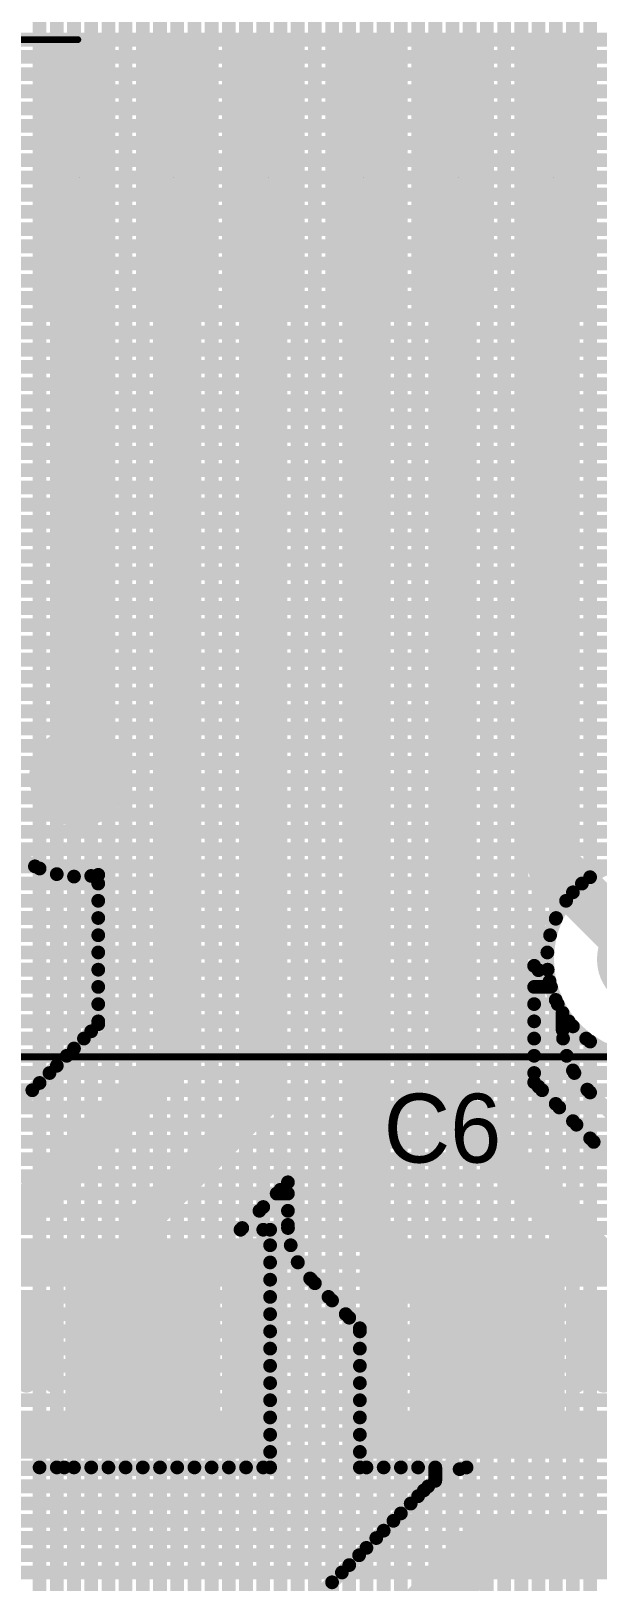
# Model space of a CAD drawing. Header units: millimetres. Extents: x 1.42 to 3.4, y 1.21 to 3.22.
# Drawn here: x 1.7175 to 1.882, y 2.3422 to 2.7925 of the extents above; entities that cross this region are included whole.
import ezdxf

# ---------------------------------------------------------------- set-up
doc = ezdxf.new("R2010")
doc.units = ezdxf.units.MM
doc.header["$MEASUREMENT"] = 0
for name, color, linetype in [('BottomLayer', 5, 'Continuous'), ('BottomSolder', 6, 'Continuous'), ('MultiLayer', 9, 'Continuous'), ('PadHoleLayer', 156, 'Continuous'), ('TopLayer', 1, 'Continuous'), ('TopOverlay', 2, 'Continuous'), ('TopPaste', 8, 'Continuous'), ('TopSolder', 216, 'Continuous'), ('ViaHoleLayer', 16, 'Continuous')]:
    doc.layers.add(name, color=color, linetype=linetype)

# ---------------------------------------------------------------- blocks, each defined once
blk = doc.blocks.new('12864_12')
at = {"layer": 'PadHoleLayer'}
for points in [[(-0.39961, 0), (-0.39961, 0, -1), (-0.39961, 0), (-0.39961, 0, -1)], [(-0.37205, 0), (-0.37205, 0, -1), (-0.37205, 0), (-0.37205, 0, -1)], [(-0.34449, 0), (-0.34449, 0, -1), (-0.34449, 0), (-0.34449, 0, -1)], [(-0.31693, 0), (-0.31693, 0, -1), (-0.31693, 0), (-0.31693, 0, -1)], [(-0.28937, 0), (-0.28937, 0, -1), (-0.28937, 0), (-0.28937, 0, -1)], [(-0.26181, 0), (-0.26181, 0, -1), (-0.26181, 0), (-0.26181, 0, -1)]]:
    blk.add_lwpolyline(points, format="xyb", close=True, dxfattribs=at)
at = {"layer": 'TopLayer'}
for points in [[(-0.40748, -0.03937), (-0.39173, -0.03937), (-0.40748, 0.03937), (-0.39173, 0.03937)], [(-0.37992, -0.03937), (-0.36417, -0.03937), (-0.37992, 0.03937), (-0.36417, 0.03937)], [(-0.35236, -0.03937), (-0.33661, -0.03937), (-0.35236, 0.03937), (-0.33661, 0.03937)], [(-0.3248, -0.03937), (-0.30906, -0.03937), (-0.3248, 0.03937), (-0.30906, 0.03937)], [(-0.29724, -0.03937), (-0.2815, -0.03937), (-0.29724, 0.03937), (-0.2815, 0.03937)], [(-0.26969, -0.03937), (-0.25394, -0.03937), (-0.26969, 0.03937), (-0.25394, 0.03937)]]:
    blk.add_solid(points, dxfattribs=at)
at = {"layer": 'TopOverlay', "const_width": 0.002}
for points in [[(-0.43346, 0.04), (-0.4, 0.04)], [(-0.4874, -0.25528), (0.48661, -0.25528)]]:
    blk.add_lwpolyline(points, dxfattribs=at)
at = {"layer": 'TopOverlay', "const_width": 0.001}
blk.add_lwpolyline([(-0.4005, 0.04, 1), (-0.3995, 0.04, 1)], format="xyb", close=True, dxfattribs=at)
at = {"layer": 'TopPaste'}
for points in [[(-0.40748, -0.03937), (-0.39173, -0.03937), (-0.40748, 0.03937), (-0.39173, 0.03937)], [(-0.37992, -0.03937), (-0.36417, -0.03937), (-0.37992, 0.03937), (-0.36417, 0.03937)], [(-0.35236, -0.03937), (-0.33661, -0.03937), (-0.35236, 0.03937), (-0.33661, 0.03937)], [(-0.3248, -0.03937), (-0.30906, -0.03937), (-0.3248, 0.03937), (-0.30906, 0.03937)], [(-0.29724, -0.03937), (-0.2815, -0.03937), (-0.29724, 0.03937), (-0.2815, 0.03937)], [(-0.26969, -0.03937), (-0.25394, -0.03937), (-0.26969, 0.03937), (-0.25394, 0.03937)]]:
    blk.add_solid(points, dxfattribs=at)
at = {"layer": 'TopSolder'}
for points in [[(-0.40998, -0.04187), (-0.38923, -0.04187), (-0.40998, 0.04187), (-0.38923, 0.04187)], [(-0.38242, -0.04187), (-0.36167, -0.04187), (-0.38242, 0.04187), (-0.36167, 0.04187)], [(-0.35486, -0.04187), (-0.33411, -0.04187), (-0.35486, 0.04187), (-0.33411, 0.04187)], [(-0.3273, -0.04187), (-0.30656, -0.04187), (-0.3273, 0.04187), (-0.30656, 0.04187)], [(-0.29974, -0.04187), (-0.279, -0.04187), (-0.29974, 0.04187), (-0.279, 0.04187)], [(-0.27219, -0.04187), (-0.25144, -0.04187), (-0.27219, 0.04187), (-0.25144, 0.04187)]]:
    blk.add_solid(points, dxfattribs=at)
blk = doc.blocks.new('C0603_15')
at = {"layer": 'TopLayer'}
for points in [[(-0.00992, -0.0175), (-0.00992, 0.0175), (-0.04992, -0.0175), (-0.04992, 0.0175)], [(0.04992, -0.0175), (0.04992, 0.0175), (0.00992, -0.0175), (0.00992, 0.0175)]]:
    blk.add_solid(points, dxfattribs=at)
at = {"layer": 'TopOverlay'}
for points, const_width in [([(0.06, 0.02559), (-0.06, 0.02559)], 0.00787), ([(-0.06, 0.02559), (-0.06, -0.02559)], 0.00787), ([(0.06, 0.02559), (0.06, -0.02559)], 0.00787), ([(-0.00394, 0.00984), (-0.00394, -0.01181)], 0.00591), ([(0.00394, 0.00984), (0.00394, -0.01181)], 0.00591), ([(0.06, -0.02559), (-0.06, -0.02559)], 0.00787)]:
    blk.add_lwpolyline(points, dxfattribs=dict(at, const_width=const_width))
for points, const_width in [([(-0.06197, 0.02559, 1), (-0.05803, 0.02559, 1)], 0.00394), ([(-0.06197, 0.02559, 1), (-0.05803, 0.02559, 1)], 0.00394), ([(0.05803, 0.02559, 1), (0.06197, 0.02559, 1)], 0.00394), ([(0.05803, 0.02559, 1), (0.06197, 0.02559, 1)], 0.00394), ([(-0.00541, 0.00984, 1), (-0.00246, 0.00984, 1)], 0.00295), ([(0.00246, 0.00984, 1), (0.00541, 0.00984, 1)], 0.00295), ([(-0.00541, -0.01181, 1), (-0.00246, -0.01181, 1)], 0.00295), ([(0.00246, -0.01181, 1), (0.00541, -0.01181, 1)], 0.00295), ([(-0.06197, -0.02559, 1), (-0.05803, -0.02559, 1)], 0.00394), ([(-0.06197, -0.02559, 1), (-0.05803, -0.02559, 1)], 0.00394), ([(0.05803, -0.02559, 1), (0.06197, -0.02559, 1)], 0.00394), ([(0.05803, -0.02559, 1), (0.06197, -0.02559, 1)], 0.00394)]:
    blk.add_lwpolyline(points, format="xyb", close=True, dxfattribs=dict(at, const_width=const_width))
at = {"layer": 'TopPaste'}
for points in [[(-0.00992, -0.0175), (-0.00992, 0.0175), (-0.04992, -0.0175), (-0.04992, 0.0175)], [(0.04992, -0.0175), (0.04992, 0.0175), (0.00992, -0.0175), (0.00992, 0.0175)]]:
    blk.add_solid(points, dxfattribs=at)
at = {"layer": 'TopSolder'}
for points in [[(-0.00742, -0.02), (-0.00742, 0.02), (-0.05242, -0.02), (-0.05242, 0.02)], [(0.05242, -0.02), (0.05242, 0.02), (0.00742, -0.02), (0.00742, 0.02)]]:
    blk.add_solid(points, dxfattribs=at)
blk = doc.blocks.new('C0603_16')
at = {"layer": 'TopLayer'}
for points in [[(-0.00992, -0.0175), (-0.00992, 0.0175), (-0.04992, -0.0175), (-0.04992, 0.0175)], [(0.04992, -0.0175), (0.04992, 0.0175), (0.00992, -0.0175), (0.00992, 0.0175)]]:
    blk.add_solid(points, dxfattribs=at)
at = {"layer": 'TopOverlay'}
for points, const_width in [([(0.06, 0.02559), (-0.06, 0.02559)], 0.00787), ([(-0.06, 0.02559), (-0.06, -0.02559)], 0.00787), ([(0.06, 0.02559), (0.06, -0.02559)], 0.00787), ([(-0.00394, 0.00984), (-0.00394, -0.01181)], 0.00591), ([(0.00394, 0.00984), (0.00394, -0.01181)], 0.00591), ([(0.06, -0.02559), (-0.06, -0.02559)], 0.00787)]:
    blk.add_lwpolyline(points, dxfattribs=dict(at, const_width=const_width))
for points, const_width in [([(-0.06197, 0.02559, 1), (-0.05803, 0.02559, 1)], 0.00394), ([(-0.06197, 0.02559, 1), (-0.05803, 0.02559, 1)], 0.00394), ([(0.05803, 0.02559, 1), (0.06197, 0.02559, 1)], 0.00394), ([(0.05803, 0.02559, 1), (0.06197, 0.02559, 1)], 0.00394), ([(-0.00541, 0.00984, 1), (-0.00246, 0.00984, 1)], 0.00295), ([(0.00246, 0.00984, 1), (0.00541, 0.00984, 1)], 0.00295), ([(-0.00541, -0.01181, 1), (-0.00246, -0.01181, 1)], 0.00295), ([(0.00246, -0.01181, 1), (0.00541, -0.01181, 1)], 0.00295), ([(-0.06197, -0.02559, 1), (-0.05803, -0.02559, 1)], 0.00394), ([(-0.06197, -0.02559, 1), (-0.05803, -0.02559, 1)], 0.00394), ([(0.05803, -0.02559, 1), (0.06197, -0.02559, 1)], 0.00394), ([(0.05803, -0.02559, 1), (0.06197, -0.02559, 1)], 0.00394)]:
    blk.add_lwpolyline(points, format="xyb", close=True, dxfattribs=dict(at, const_width=const_width))
at = {"layer": 'TopPaste'}
for points in [[(-0.00992, -0.0175), (-0.00992, 0.0175), (-0.04992, -0.0175), (-0.04992, 0.0175)], [(0.04992, -0.0175), (0.04992, 0.0175), (0.00992, -0.0175), (0.00992, 0.0175)]]:
    blk.add_solid(points, dxfattribs=at)
at = {"layer": 'TopSolder'}
for points in [[(-0.00742, -0.02), (-0.00742, 0.02), (-0.05242, -0.02), (-0.05242, 0.02)], [(0.05242, -0.02), (0.05242, 0.02), (0.00742, -0.02), (0.00742, 0.02)]]:
    blk.add_solid(points, dxfattribs=at)

msp = doc.modelspace()

# ---------------------------------------------------------------- linework, layer by layer
at = {"layer": 'BottomLayer', "const_width": 0.004}
for points in [[(1.72, 1.24039), (1.72, 3.21)], [(1.725, 1.24039), (1.725, 3.21)], [(1.73, 1.24039), (1.73, 3.21)], [(1.735, 1.24039), (1.735, 3.21)], [(1.74, 1.24039), (1.74, 3.21)], [(1.745, 1.24039), (1.745, 3.21)], [(1.75, 1.24039), (1.75, 3.21)], [(1.755, 1.24039), (1.755, 3.21)], [(1.76, 1.24039), (1.76, 3.21)], [(1.765, 1.24039), (1.765, 3.21)], [(1.77, 1.24039), (1.77, 3.21)], [(1.775, 1.24039), (1.775, 3.21)], [(1.78, 1.24039), (1.78, 3.21)], [(1.785, 1.24039), (1.785, 3.21)], [(1.79, 1.24039), (1.79, 3.21)], [(1.795, 1.24039), (1.795, 3.21)], [(1.8, 1.24039), (1.8, 3.21)], [(1.805, 1.24039), (1.805, 3.21)], [(1.81, 1.24039), (1.81, 3.21)], [(1.815, 1.24039), (1.815, 3.21)], [(1.82, 1.24039), (1.82, 3.21)], [(1.825, 1.24039), (1.825, 3.21)], [(1.83, 1.24039), (1.83, 3.21)], [(1.835, 1.24039), (1.835, 3.21)], [(1.84, 1.24039), (1.84, 3.21)], [(1.845, 1.24039), (1.845, 3.21)], [(1.85, 1.24039), (1.85, 3.21)], [(1.855, 1.24039), (1.855, 3.21)], [(1.86, 1.24039), (1.86, 3.21)], [(1.865, 1.24039), (1.865, 3.21)], [(1.87, 2.53478), (1.87, 3.21)], [(1.875, 2.54246), (1.875, 3.21)], [(1.88, 2.54685), (1.88, 3.21)], [(1.42, 2.79), (3.384, 2.79)], [(1.42, 2.785), (3.384, 2.785)], [(1.42, 2.78), (3.384, 2.78)], [(1.42, 2.775), (3.384, 2.775)], [(1.42, 2.77), (3.384, 2.77)], [(1.42, 2.765), (3.384, 2.765)], [(1.42, 2.76), (3.384, 2.76)], [(1.42, 2.755), (3.384, 2.755)], [(1.42, 2.75), (3.384, 2.75)], [(1.42, 2.745), (3.384, 2.745)], [(1.42, 2.74), (3.384, 2.74)], [(1.42, 2.735), (3.384, 2.735)], [(1.42, 2.73), (3.384, 2.73)], [(1.42, 2.725), (3.384, 2.725)], [(1.42, 2.72), (3.384, 2.72)], [(1.42, 2.715), (3.384, 2.715)], [(1.42, 2.71), (3.384, 2.71)], [(1.42, 2.705), (3.384, 2.705)], [(1.42, 2.7), (3.384, 2.7)], [(1.42, 2.695), (3.384, 2.695)], [(1.42, 2.69), (3.384, 2.69)], [(1.42, 2.685), (3.384, 2.685)], [(1.42, 2.68), (3.384, 2.68)], [(1.42, 2.675), (3.384, 2.675)], [(1.42, 2.67), (3.384, 2.67)], [(1.42, 2.665), (2.1038, 2.665)], [(1.42, 2.66), (2.0975, 2.66)], [(1.42, 2.655), (2.09368, 2.655)], [(1.42, 2.65), (2.09128, 2.65)], [(1.42, 2.645), (2.08993, 2.645)], [(1.42, 2.64), (2.0895, 2.64)], [(1.42, 2.635), (2.08993, 2.635)], [(1.42, 2.63), (2.09128, 2.63)], [(1.42, 2.625), (2.09368, 2.625)], [(1.42, 2.62), (2.0975, 2.62)], [(1.42, 2.615), (2.1038, 2.615)], [(1.42, 2.61), (2.86939, 2.61)], [(1.42, 2.605), (2.87439, 2.605)], [(1.42, 2.6), (2.87939, 2.6)], [(1.42, 2.595), (2.88439, 2.595)], [(1.42, 2.59), (2.88939, 2.59)], [(1.42, 2.585), (2.89439, 2.585)], [(1.42, 2.58), (2.89939, 2.58)], [(1.42, 2.575), (2.90439, 2.575)], [(1.42, 2.57), (2.90939, 2.57)], [(1.42, 2.565), (2.91439, 2.565)], [(1.42, 2.56), (2.91939, 2.56)], [(1.42, 2.555), (2.21069, 2.555)], [(1.42, 2.55), (1.88592, 2.55)], [(1.42, 2.545), (1.87761, 2.545)], [(1.42, 2.54), (1.87301, 2.54)], [(1.42, 2.535), (1.8701, 2.535)], [(1.42, 2.53), (1.86836, 2.53)], [(1.42, 2.525), (1.86757, 2.525)], [(1.42, 2.52), (1.86766, 2.52)], [(1.42, 2.515), (1.86863, 2.515)], [(1.87, 1.24039), (1.87, 2.51122)], [(1.42, 2.51), (1.87058, 2.51)], [(1.872, 2.5025), (1.872, 2.50748)], [(1.42, 2.505), (1.872, 2.505)], [(1.42, 2.5), (1.87213, 2.5)], [(1.42, 2.495), (1.87318, 2.495)], [(1.42, 2.49), (1.87543, 2.49)], [(1.875, 1.24039), (1.875, 2.49075)], [(1.42, 2.485), (1.87935, 2.485)], [(1.8792, 2.48515), (2.2032, 2.16115)], [(1.88, 1.24039), (1.88, 2.48435)], [(1.42, 2.48), (1.88435, 2.48)], [(1.42, 2.475), (1.88935, 2.475)], [(1.42, 2.47), (1.89435, 2.47)], [(1.42, 2.465), (1.89935, 2.465)], [(1.42, 2.46), (1.90435, 2.46)], [(1.42, 2.455), (1.90935, 2.455)], [(1.42, 2.45), (1.91435, 2.45)], [(1.42, 2.445), (1.91935, 2.445)], [(1.42, 2.44), (1.92435, 2.44)], [(1.42, 2.435), (1.92935, 2.435)], [(1.42, 2.43), (1.93435, 2.43)], [(1.42, 2.425), (1.93935, 2.425)], [(1.42, 2.42), (1.94435, 2.42)], [(1.42, 2.415), (1.94935, 2.415)], [(1.42, 2.41), (1.95435, 2.41)], [(1.42, 2.405), (1.95935, 2.405)], [(1.42, 2.4), (1.96435, 2.4)], [(1.42, 2.395), (1.96935, 2.395)], [(1.42, 2.39), (1.97435, 2.39)], [(1.42, 2.385), (1.97935, 2.385)], [(1.42, 2.38), (1.98435, 2.38)], [(1.42, 2.375), (1.98935, 2.375)], [(1.42, 2.37), (1.99435, 2.37)], [(1.42, 2.365), (1.99935, 2.365)], [(1.42, 2.36), (2.00435, 2.36)], [(1.42, 2.355), (2.00935, 2.355)], [(1.42, 2.35), (2.01435, 2.35)], [(1.42, 2.345), (2.01935, 2.345)]]:
    msp.add_lwpolyline(points, dxfattribs=at)
at = {"layer": 'BottomLayer'}
for points, const_width in [([(1.7255, 2.576, 1), (1.7375, 2.576, 1)], 0.012), ([(1.879, 2.54685, 1), (1.881, 2.54685, 1)], 0.002), ([(1.874, 2.54246, 1), (1.876, 2.54246, 1)], 0.002), ([(1.87661, 2.545, 1), (1.87861, 2.545, 1)], 0.002), ([(1.87201, 2.54, 1), (1.87401, 2.54, 1)], 0.002), ([(1.869, 2.53478, 1), (1.871, 2.53478, 1)], 0.002), ([(1.8691, 2.535, 1), (1.8711, 2.535, 1)], 0.002), ([(1.86736, 2.53, 1), (1.86936, 2.53, 1)], 0.002), ([(1.86657, 2.525, 1), (1.86857, 2.525, 1)], 0.002), ([(1.86666, 2.52, 1), (1.86866, 2.52, 1)], 0.002), ([(1.86763, 2.515, 1), (1.86963, 2.515, 1)], 0.002), ([(1.869, 2.51122, 1), (1.871, 2.51122, 1)], 0.002), ([(1.86958, 2.51, 1), (1.87158, 2.51, 1)], 0.002), ([(1.871, 2.50748, 1), (1.873, 2.50748, 1)], 0.002), ([(1.871, 2.50748, 1), (1.873, 2.50748, 1)], 0.002), ([(1.871, 2.505, 1), (1.873, 2.505, 1)], 0.002), ([(1.871, 2.5025, 1), (1.873, 2.5025, 1)], 0.002), ([(1.871, 2.5025, 1), (1.873, 2.5025, 1)], 0.002), ([(1.871, 2.5025, 1), (1.873, 2.5025, 1)], 0.002), ([(1.87113, 2.5, 1), (1.87313, 2.5, 1)], 0.002), ([(1.87218, 2.495, 1), (1.87418, 2.495, 1)], 0.002), ([(1.874, 2.49075, 1), (1.876, 2.49075, 1)], 0.002), ([(1.87443, 2.49, 1), (1.87643, 2.49, 1)], 0.002), ([(1.87818, 2.48518, 1), (1.88018, 2.48518, 1)], 0.002), ([(1.8782, 2.48515, 1), (1.8802, 2.48515, 1)], 0.002), ([(1.8782, 2.48515, 1), (1.8802, 2.48515, 1)], 0.002), ([(1.87835, 2.485, 1), (1.88035, 2.485, 1)], 0.002), ([(1.879, 2.48435, 1), (1.881, 2.48435, 1)], 0.002)]:
    msp.add_lwpolyline(points, format="xyb", close=True, dxfattribs=dict(at, const_width=const_width))
at = {"layer": 'BottomLayer', "const_width": 0.004}
for points in [[(1.872, 2.50748, -1.331228), (1.9255, 2.523)], [(1.8792, 2.48515, -0.199267), (1.872, 2.5025)], [(1.87918, 2.48518, -0.198912), (1.872, 2.5025)]]:
    msp.add_lwpolyline(points, format="xyb", dxfattribs=at)
at = {"layer": 'BottomSolder', "const_width": 0.0145}
for points in [[(1.72425, 2.576, 1), (1.73875, 2.576, 1)], [(1.88925, 2.523, 1), (1.90375, 2.523, 1)]]:
    msp.add_lwpolyline(points, format="xyb", close=True, dxfattribs=at)
at = {"layer": 'MultiLayer', "const_width": 0.012}
msp.add_lwpolyline([(1.7255, 2.576, 1), (1.7375, 2.576, 1)], format="xyb", close=True, dxfattribs=at)
at = {"layer": 'TopLayer'}
for points, const_width in [([(1.7315, 2.576), (1.7315, 2.75)], 0.015), ([(1.86929, 2.55021), (1.86929, 2.75)], 0.015), ([(1.75905, 2.49505), (1.75905, 2.75)], 0.01), ([(1.78661, 2.48383), (1.78661, 2.75)], 0.01), ([(1.81417, 2.44591), (1.81417, 2.75)], 0.01), ([(1.84173, 2.47819), (1.84173, 2.75)], 0.01), ([(1.86929, 2.55021), (1.8965, 2.523)], 0.015), ([(1.42, 2.55), (1.71864, 2.55)], 0.004), ([(1.72, 2.48711), (1.72, 2.54937)], 0.004), ([(1.725, 2.49211), (1.725, 2.54773)], 0.004), ([(1.73, 2.49711), (1.73, 2.54703)], 0.004), ([(1.735, 2.50211), (1.735, 2.54721)], 0.004), ([(1.73705, 2.50417), (1.73705, 2.54753)], 0.004), ([(1.42, 2.545), (1.73705, 2.545)], 0.004), ([(1.42, 2.54), (1.73705, 2.54)], 0.004), ([(1.42, 2.535), (1.73705, 2.535)], 0.004), ([(1.42, 2.53), (1.73705, 2.53)], 0.004), ([(1.42, 2.525), (1.73705, 2.525)], 0.004), ([(1.42, 2.52), (1.73705, 2.52)], 0.004), ([(1.86373, 2.52112), (1.8682, 2.51665)], 0.004), ([(1.86373, 2.4873), (1.86373, 2.52112)], 0.004), ([(1.865, 2.48603), (1.865, 2.51985)], 0.004), ([(1.42, 2.515), (1.73705, 2.515)], 0.004), ([(1.86373, 2.515), (1.86863, 2.515)], 0.004), ([(1.87, 2.48103), (1.87, 2.51122)], 0.004), ([(1.42, 2.51), (1.73705, 2.51)], 0.004), ([(1.86373, 2.51), (1.87058, 2.51)], 0.004), ([(1.42, 2.505), (1.73705, 2.505)], 0.004), ([(1.67739, 2.4445), (1.73705, 2.50417)], 0.004), ([(1.86373, 2.505), (1.87376, 2.505)], 0.004), ([(1.875, 2.47603), (1.875, 2.50354)], 0.004), ([(1.42, 2.5), (1.73289, 2.5)], 0.004), ([(1.69016, 2.42616), (1.75905, 2.49505)], 0.01), ([(1.86373, 2.5), (1.87884, 2.5)], 0.004), ([(1.88, 2.47103), (1.88, 2.49915)], 0.004), ([(1.42, 2.495), (1.72789, 2.495)], 0.004), ([(1.86373, 2.495), (1.88895, 2.495)], 0.004), ([(1.42, 2.49), (1.72289, 2.49)], 0.004), ([(1.86373, 2.49), (2.0935, 2.49)], 0.004), ([(1.42, 2.485), (1.71789, 2.485)], 0.004), ([(1.75, 2.44721), (1.78661, 2.48383)], 0.01), ([(1.86373, 2.4873), (1.90653, 2.4445)], 0.004), ([(1.86603, 2.485), (2.10065, 2.485)], 0.004), ([(1.84173, 2.47819), (1.90992, 2.41)], 0.01), ([(1.87103, 2.48), (2.12746, 2.48)], 0.004), ([(1.87603, 2.475), (2.12231, 2.475)], 0.004), ([(1.88103, 2.47), (2.11731, 2.47)], 0.004), ([(1.7784, 2.4445), (1.79217, 2.45827)], 0.004), ([(1.79217, 2.44591), (1.79217, 2.45827)], 0.004), ([(1.7889, 2.455), (1.79217, 2.455)], 0.004), ([(1.79, 2.32715), (1.79, 2.4561)], 0.004), ([(1.75, 2.41), (1.75, 2.44721)], 0.01), ([(1.7839, 2.45), (1.79217, 2.45)], 0.004), ([(1.785, 2.4445), (1.785, 2.4511)], 0.004), ([(1.81417, 2.44591), (1.85008, 2.41)], 0.01), ([(1.7784, 2.4445), (1.787, 2.4445)], 0.004), ([(1.7789, 2.445), (1.79219, 2.445)], 0.004), ([(1.787, 2.3755), (1.787, 2.4445)], 0.004), ([(1.787, 2.44), (1.79298, 2.44)], 0.004), ([(1.787, 2.435), (1.79507, 2.435)], 0.004), ([(1.795, 2.33215), (1.795, 2.43512)], 0.004), ([(1.787, 2.43), (1.79897, 2.43)], 0.004), ([(1.79866, 2.43031), (1.81308, 2.41589)], 0.004), ([(1.787, 2.425), (1.80397, 2.425)], 0.004), ([(1.8, 2.33715), (1.8, 2.42897)], 0.004), ([(1.805, 2.34215), (1.805, 2.42397)], 0.004), ([(1.787, 2.42), (1.80897, 2.42)], 0.004), ([(1.81, 2.34715), (1.81, 2.41897)], 0.004), ([(1.81308, 2.3755), (1.81308, 2.41589)], 0.004), ([(1.787, 2.415), (1.81308, 2.415)], 0.004), ([(1.787, 2.41), (1.81308, 2.41)], 0.004), ([(1.787, 2.405), (1.81308, 2.405)], 0.004), ([(1.787, 2.4), (1.81308, 2.4)], 0.004), ([(1.787, 2.395), (1.81308, 2.395)], 0.004), ([(1.787, 2.39), (1.81308, 2.39)], 0.004), ([(1.787, 2.385), (1.81308, 2.385)], 0.004), ([(1.787, 2.38), (1.81308, 2.38)], 0.004), ([(1.713, 2.3755), (1.72716, 2.3755)], 0.004), ([(1.713, 2.3755), (1.72716, 2.3755)], 0.004), ([(1.72, 2.24411), (1.72, 2.3755)], 0.004), ([(1.725, 2.23911), (1.725, 2.3755)], 0.004), ([(1.72716, 2.3755), (1.787, 2.3755)], 0.004), ([(1.73, 2.23411), (1.73, 2.3755)], 0.004), ([(1.735, 2.22911), (1.735, 2.3755)], 0.004), ([(1.74, 2.22411), (1.74, 2.3755)], 0.004), ([(1.745, 2.21911), (1.745, 2.3755)], 0.004), ([(1.75, 2.21411), (1.75, 2.3755)], 0.004), ([(1.755, 2.29752), (1.755, 2.3755)], 0.004), ([(1.76, 2.30347), (1.76, 2.3755)], 0.004), ([(1.765, 2.30711), (1.765, 2.3755)], 0.004), ([(1.77, 2.3094), (1.77, 2.3755)], 0.004), ([(1.775, 2.31215), (1.775, 2.3755)], 0.004), ([(1.78, 2.31715), (1.78, 2.3755)], 0.004), ([(1.785, 2.32215), (1.785, 2.3755)], 0.004), ([(1.81308, 2.3755), (1.84408, 2.3755)], 0.004), ([(1.815, 2.35215), (1.815, 2.3755)], 0.004), ([(1.82, 2.35715), (1.82, 2.3755)], 0.004), ([(1.825, 2.36215), (1.825, 2.3755)], 0.004), ([(1.83, 2.36715), (1.83, 2.3755)], 0.004), ([(1.835, 2.37161), (1.835, 2.3755)], 0.004), ([(1.42, 2.375), (1.84207, 2.375)], 0.004), ([(1.42, 2.37), (1.83294, 2.37)], 0.004), ([(1.77315, 2.3103), (1.83165, 2.3688)], 0.004), ([(1.42, 2.365), (1.82785, 2.365)], 0.004), ([(1.42, 2.36), (1.82285, 2.36)], 0.004), ([(1.42, 2.355), (1.81785, 2.355)], 0.004), ([(1.7795, 2.282), (1.849, 2.3515)], 0.015), ([(1.849, 2.3515), (1.9565, 2.3515)], 0.015), ([(1.42, 2.35), (1.81285, 2.35)], 0.004), ([(1.42, 2.345), (1.80785, 2.345)], 0.004)]:
    msp.add_lwpolyline(points, dxfattribs=dict(at, const_width=const_width))
for points, const_width in [([(1.72775, 2.75, 1), (1.73525, 2.75, 1)], 0.0075), ([(1.86554, 2.75, 1), (1.87304, 2.75, 1)], 0.0075), ([(1.75655, 2.75, 1), (1.76155, 2.75, 1)], 0.005), ([(1.78411, 2.75, 1), (1.78911, 2.75, 1)], 0.005), ([(1.81167, 2.75, 1), (1.81667, 2.75, 1)], 0.005), ([(1.83923, 2.75, 1), (1.84423, 2.75, 1)], 0.005), ([(1.7255, 2.576, 1), (1.7375, 2.576, 1)], 0.012), ([(1.72775, 2.576, 1), (1.73525, 2.576, 1)], 0.0075), ([(1.86554, 2.55021, 1), (1.87304, 2.55021, 1)], 0.0075), ([(1.86554, 2.55021, 1), (1.87304, 2.55021, 1)], 0.0075), ([(1.71764, 2.55, 1), (1.71964, 2.55, 1)], 0.002), ([(1.719, 2.54937, 1), (1.721, 2.54937, 1)], 0.002), ([(1.724, 2.54773, 1), (1.726, 2.54773, 1)], 0.002), ([(1.729, 2.54703, 1), (1.731, 2.54703, 1)], 0.002), ([(1.734, 2.54721, 1), (1.736, 2.54721, 1)], 0.002), ([(1.73605, 2.54753, 1), (1.73805, 2.54753, 1)], 0.002), ([(1.73605, 2.54753, 1), (1.73805, 2.54753, 1)], 0.002), ([(1.73605, 2.545, 1), (1.73805, 2.545, 1)], 0.002), ([(1.73605, 2.54, 1), (1.73805, 2.54, 1)], 0.002), ([(1.73605, 2.535, 1), (1.73805, 2.535, 1)], 0.002), ([(1.73605, 2.53, 1), (1.73805, 2.53, 1)], 0.002), ([(1.73605, 2.525, 1), (1.73805, 2.525, 1)], 0.002), ([(1.73605, 2.52, 1), (1.73805, 2.52, 1)], 0.002), ([(1.86273, 2.52112, 1), (1.86473, 2.52112, 1)], 0.002), ([(1.86273, 2.52112, 1), (1.86473, 2.52112, 1)], 0.002), ([(1.864, 2.51985, 1), (1.866, 2.51985, 1)], 0.002), ([(1.73605, 2.515, 1), (1.73805, 2.515, 1)], 0.002), ([(1.86273, 2.515, 1), (1.86473, 2.515, 1)], 0.002), ([(1.8672, 2.51665, 1), (1.8692, 2.51665, 1)], 0.002), ([(1.8672, 2.51665, 1), (1.8692, 2.51665, 1)], 0.002), ([(1.86763, 2.515, 1), (1.86963, 2.515, 1)], 0.002), ([(1.869, 2.51122, 1), (1.871, 2.51122, 1)], 0.002), ([(1.73605, 2.51, 1), (1.73805, 2.51, 1)], 0.002), ([(1.86273, 2.51, 1), (1.86473, 2.51, 1)], 0.002), ([(1.86958, 2.51, 1), (1.87158, 2.51, 1)], 0.002), ([(1.734, 2.50211, 1), (1.736, 2.50211, 1)], 0.002), ([(1.73605, 2.505, 1), (1.73805, 2.505, 1)], 0.002), ([(1.73605, 2.50417, 1), (1.73805, 2.50417, 1)], 0.002), ([(1.73605, 2.50417, 1), (1.73805, 2.50417, 1)], 0.002), ([(1.86273, 2.505, 1), (1.86473, 2.505, 1)], 0.002), ([(1.87276, 2.505, 1), (1.87476, 2.505, 1)], 0.002), ([(1.874, 2.50354, 1), (1.876, 2.50354, 1)], 0.002), ([(1.729, 2.49711, 1), (1.731, 2.49711, 1)], 0.002), ([(1.73189, 2.5, 1), (1.73389, 2.5, 1)], 0.002), ([(1.75655, 2.49505, 1), (1.76155, 2.49505, 1)], 0.005), ([(1.75655, 2.49505, 1), (1.76155, 2.49505, 1)], 0.005), ([(1.86273, 2.5, 1), (1.86473, 2.5, 1)], 0.002), ([(1.87784, 2.5, 1), (1.87984, 2.5, 1)], 0.002), ([(1.879, 2.49915, 1), (1.881, 2.49915, 1)], 0.002), ([(1.72689, 2.495, 1), (1.72889, 2.495, 1)], 0.002), ([(1.86273, 2.495, 1), (1.86473, 2.495, 1)], 0.002), ([(1.72189, 2.49, 1), (1.72389, 2.49, 1)], 0.002), ([(1.724, 2.49211, 1), (1.726, 2.49211, 1)], 0.002), ([(1.86273, 2.49, 1), (1.86473, 2.49, 1)], 0.002), ([(1.71689, 2.485, 1), (1.71889, 2.485, 1)], 0.002), ([(1.719, 2.48711, 1), (1.721, 2.48711, 1)], 0.002), ([(1.78411, 2.48383, 1), (1.78911, 2.48383, 1)], 0.005), ([(1.78411, 2.48383, 1), (1.78911, 2.48383, 1)], 0.005), ([(1.86273, 2.4873, 1), (1.86473, 2.4873, 1)], 0.002), ([(1.86273, 2.4873, 1), (1.86473, 2.4873, 1)], 0.002), ([(1.864, 2.48603, 1), (1.866, 2.48603, 1)], 0.002), ([(1.86503, 2.485, 1), (1.86703, 2.485, 1)], 0.002), ([(1.83923, 2.47819, 1), (1.84423, 2.47819, 1)], 0.005), ([(1.83923, 2.47819, 1), (1.84423, 2.47819, 1)], 0.005), ([(1.869, 2.48103, 1), (1.871, 2.48103, 1)], 0.002), ([(1.87003, 2.48, 1), (1.87203, 2.48, 1)], 0.002), ([(1.874, 2.47603, 1), (1.876, 2.47603, 1)], 0.002), ([(1.87503, 2.475, 1), (1.87703, 2.475, 1)], 0.002), ([(1.879, 2.47103, 1), (1.881, 2.47103, 1)], 0.002), ([(1.88003, 2.47, 1), (1.88203, 2.47, 1)], 0.002), ([(1.79117, 2.45827, 1), (1.79317, 2.45827, 1)], 0.002), ([(1.79117, 2.45827, 1), (1.79317, 2.45827, 1)], 0.002), ([(1.7879, 2.455, 1), (1.7899, 2.455, 1)], 0.002), ([(1.789, 2.4561, 1), (1.791, 2.4561, 1)], 0.002), ([(1.79117, 2.455, 1), (1.79317, 2.455, 1)], 0.002), ([(1.7475, 2.44721, 1), (1.7525, 2.44721, 1)], 0.005), ([(1.7475, 2.44721, 1), (1.7525, 2.44721, 1)], 0.005), ([(1.7829, 2.45, 1), (1.7849, 2.45, 1)], 0.002), ([(1.784, 2.4511, 1), (1.786, 2.4511, 1)], 0.002), ([(1.79117, 2.45, 1), (1.79317, 2.45, 1)], 0.002), ([(1.81167, 2.44591, 1), (1.81667, 2.44591, 1)], 0.005), ([(1.81167, 2.44591, 1), (1.81667, 2.44591, 1)], 0.005), ([(1.7774, 2.4445, 1), (1.7794, 2.4445, 1)], 0.002), ([(1.7774, 2.4445, 1), (1.7794, 2.4445, 1)], 0.002), ([(1.7779, 2.445, 1), (1.7799, 2.445, 1)], 0.002), ([(1.784, 2.4445, 1), (1.786, 2.4445, 1)], 0.002), ([(1.786, 2.4445, 1), (1.788, 2.4445, 1)], 0.002), ([(1.786, 2.4445, 1), (1.788, 2.4445, 1)], 0.002), ([(1.79117, 2.44591, 1), (1.79317, 2.44591, 1)], 0.002), ([(1.79117, 2.44591, 1), (1.79317, 2.44591, 1)], 0.002), ([(1.79117, 2.44591, 1), (1.79317, 2.44591, 1)], 0.002), ([(1.79119, 2.445, 1), (1.79319, 2.445, 1)], 0.002), ([(1.786, 2.44, 1), (1.788, 2.44, 1)], 0.002), ([(1.79198, 2.44, 1), (1.79398, 2.44, 1)], 0.002), ([(1.786, 2.435, 1), (1.788, 2.435, 1)], 0.002), ([(1.794, 2.43512, 1), (1.796, 2.43512, 1)], 0.002), ([(1.79407, 2.435, 1), (1.79607, 2.435, 1)], 0.002), ([(1.786, 2.43, 1), (1.788, 2.43, 1)], 0.002), ([(1.79762, 2.43035, 1), (1.79962, 2.43035, 1)], 0.002), ([(1.79766, 2.43031, 1), (1.79966, 2.43031, 1)], 0.002), ([(1.79766, 2.43031, 1), (1.79966, 2.43031, 1)], 0.002), ([(1.79797, 2.43, 1), (1.79997, 2.43, 1)], 0.002), ([(1.786, 2.425, 1), (1.788, 2.425, 1)], 0.002), ([(1.799, 2.42897, 1), (1.801, 2.42897, 1)], 0.002), ([(1.80297, 2.425, 1), (1.80497, 2.425, 1)], 0.002), ([(1.804, 2.42397, 1), (1.806, 2.42397, 1)], 0.002), ([(1.786, 2.42, 1), (1.788, 2.42, 1)], 0.002), ([(1.80797, 2.42, 1), (1.80997, 2.42, 1)], 0.002), ([(1.809, 2.41897, 1), (1.811, 2.41897, 1)], 0.002), ([(1.81208, 2.41589, 1), (1.81408, 2.41589, 1)], 0.002), ([(1.81208, 2.41589, 1), (1.81408, 2.41589, 1)], 0.002), ([(1.7475, 2.41, 1), (1.7525, 2.41, 1)], 0.005), ([(1.786, 2.415, 1), (1.788, 2.415, 1)], 0.002), ([(1.81208, 2.415, 1), (1.81408, 2.415, 1)], 0.002), ([(1.84758, 2.41, 1), (1.85258, 2.41, 1)], 0.005), ([(1.786, 2.41, 1), (1.788, 2.41, 1)], 0.002), ([(1.81208, 2.41, 1), (1.81408, 2.41, 1)], 0.002), ([(1.786, 2.405, 1), (1.788, 2.405, 1)], 0.002), ([(1.81208, 2.405, 1), (1.81408, 2.405, 1)], 0.002), ([(1.786, 2.4, 1), (1.788, 2.4, 1)], 0.002), ([(1.81208, 2.4, 1), (1.81408, 2.4, 1)], 0.002), ([(1.786, 2.395, 1), (1.788, 2.395, 1)], 0.002), ([(1.81208, 2.395, 1), (1.81408, 2.395, 1)], 0.002), ([(1.786, 2.39, 1), (1.788, 2.39, 1)], 0.002), ([(1.81208, 2.39, 1), (1.81408, 2.39, 1)], 0.002), ([(1.786, 2.385, 1), (1.788, 2.385, 1)], 0.002), ([(1.81208, 2.385, 1), (1.81408, 2.385, 1)], 0.002), ([(1.786, 2.38, 1), (1.788, 2.38, 1)], 0.002), ([(1.81208, 2.38, 1), (1.81408, 2.38, 1)], 0.002), ([(1.719, 2.3755, 1), (1.721, 2.3755, 1)], 0.002), ([(1.724, 2.3755, 1), (1.726, 2.3755, 1)], 0.002), ([(1.72616, 2.3755, 1), (1.72816, 2.3755, 1)], 0.002), ([(1.72616, 2.3755, 1), (1.72816, 2.3755, 1)], 0.002), ([(1.72616, 2.3755, 1), (1.72816, 2.3755, 1)], 0.002), ([(1.729, 2.3755, 1), (1.731, 2.3755, 1)], 0.002), ([(1.734, 2.3755, 1), (1.736, 2.3755, 1)], 0.002), ([(1.739, 2.3755, 1), (1.741, 2.3755, 1)], 0.002), ([(1.744, 2.3755, 1), (1.746, 2.3755, 1)], 0.002), ([(1.749, 2.3755, 1), (1.751, 2.3755, 1)], 0.002), ([(1.754, 2.3755, 1), (1.756, 2.3755, 1)], 0.002), ([(1.759, 2.3755, 1), (1.761, 2.3755, 1)], 0.002), ([(1.764, 2.3755, 1), (1.766, 2.3755, 1)], 0.002), ([(1.769, 2.3755, 1), (1.771, 2.3755, 1)], 0.002), ([(1.774, 2.3755, 1), (1.776, 2.3755, 1)], 0.002), ([(1.779, 2.3755, 1), (1.781, 2.3755, 1)], 0.002), ([(1.784, 2.3755, 1), (1.786, 2.3755, 1)], 0.002), ([(1.786, 2.3755, 1), (1.788, 2.3755, 1)], 0.002), ([(1.786, 2.3755, 1), (1.788, 2.3755, 1)], 0.002), ([(1.81208, 2.3755, 1), (1.81408, 2.3755, 1)], 0.002), ([(1.81208, 2.3755, 1), (1.81408, 2.3755, 1)], 0.002), ([(1.814, 2.3755, 1), (1.816, 2.3755, 1)], 0.002), ([(1.819, 2.3755, 1), (1.821, 2.3755, 1)], 0.002), ([(1.824, 2.3755, 1), (1.826, 2.3755, 1)], 0.002), ([(1.829, 2.3755, 1), (1.831, 2.3755, 1)], 0.002), ([(1.834, 2.3755, 1), (1.836, 2.3755, 1)], 0.002), ([(1.84308, 2.3755, 1), (1.84508, 2.3755, 1)], 0.002), ([(1.84308, 2.3755, 1), (1.84508, 2.3755, 1)], 0.002), ([(1.84308, 2.3755, 1), (1.84508, 2.3755, 1)], 0.002), ([(1.834, 2.37161, 1), (1.836, 2.37161, 1)], 0.002), ([(1.84107, 2.375, 1), (1.84307, 2.375, 1)], 0.002), ([(1.829, 2.36715, 1), (1.831, 2.36715, 1)], 0.002), ([(1.83065, 2.3688, 1), (1.83265, 2.3688, 1)], 0.002), ([(1.83065, 2.3688, 1), (1.83265, 2.3688, 1)], 0.002), ([(1.83068, 2.36882, 1), (1.83268, 2.36882, 1)], 0.002), ([(1.83194, 2.37, 1), (1.83394, 2.37, 1)], 0.002), ([(1.824, 2.36215, 1), (1.826, 2.36215, 1)], 0.002), ([(1.82685, 2.365, 1), (1.82885, 2.365, 1)], 0.002), ([(1.82185, 2.36, 1), (1.82385, 2.36, 1)], 0.002), ([(1.81685, 2.355, 1), (1.81885, 2.355, 1)], 0.002), ([(1.819, 2.35715, 1), (1.821, 2.35715, 1)], 0.002), ([(1.84525, 2.3515, 1), (1.85275, 2.3515, 1)], 0.0075), ([(1.84525, 2.3515, 1), (1.85275, 2.3515, 1)], 0.0075), ([(1.81185, 2.35, 1), (1.81385, 2.35, 1)], 0.002), ([(1.814, 2.35215, 1), (1.816, 2.35215, 1)], 0.002), ([(1.80685, 2.345, 1), (1.80885, 2.345, 1)], 0.002), ([(1.809, 2.34715, 1), (1.811, 2.34715, 1)], 0.002), ([(1.804, 2.34215, 1), (1.806, 2.34215, 1)], 0.002)]:
    msp.add_lwpolyline(points, format="xyb", close=True, dxfattribs=dict(at, const_width=const_width))
at = {"layer": 'TopLayer', "const_width": 0.004}
for points in [[(1.73705, 2.54753, -0.658116), (1.707, 2.59151)], [(1.91202, 2.4985, -0.518867), (1.8682, 2.51665)], [(1.79862, 2.43035, -0.198912), (1.79217, 2.44591)], [(1.79866, 2.43031, -0.199566), (1.79217, 2.44591)], [(1.83165, 2.3688, -0.147145), (1.84408, 2.3755)], [(1.83168, 2.36882, -0.146797), (1.84408, 2.3755)]]:
    msp.add_lwpolyline(points, format="xyb", dxfattribs=at)
at = {"layer": 'TopSolder', "const_width": 0.0145}
for points in [[(1.72425, 2.576, 1), (1.73875, 2.576, 1)], [(1.88925, 2.523, 1), (1.90375, 2.523, 1)]]:
    msp.add_lwpolyline(points, format="xyb", close=True, dxfattribs=at)
at = {"layer": 'ViaHoleLayer', "const_width": 0.006}
msp.add_lwpolyline([(1.7285, 2.576, 1), (1.7345, 2.576, 1)], format="xyb", close=True, dxfattribs=at)

# ---------------------------------------------------------------- block references
msp.add_blockref('12864_12', (2.1311, 2.75))
at = {"rotation": 180}
for name, p in [('C0603_16', (1.72008, 2.41)), ('C0603_15', (1.88, 2.41))]:
    msp.add_blockref(name, p, dxfattribs=at)

# ---------------------------------------------------------------- texts
at = {"layer": 'TopOverlay'}
msp.add_text('C6', height=0.02, dxfattribs=at).set_placement((1.82, 2.464))

doc.saveas('drawing.dxf')
